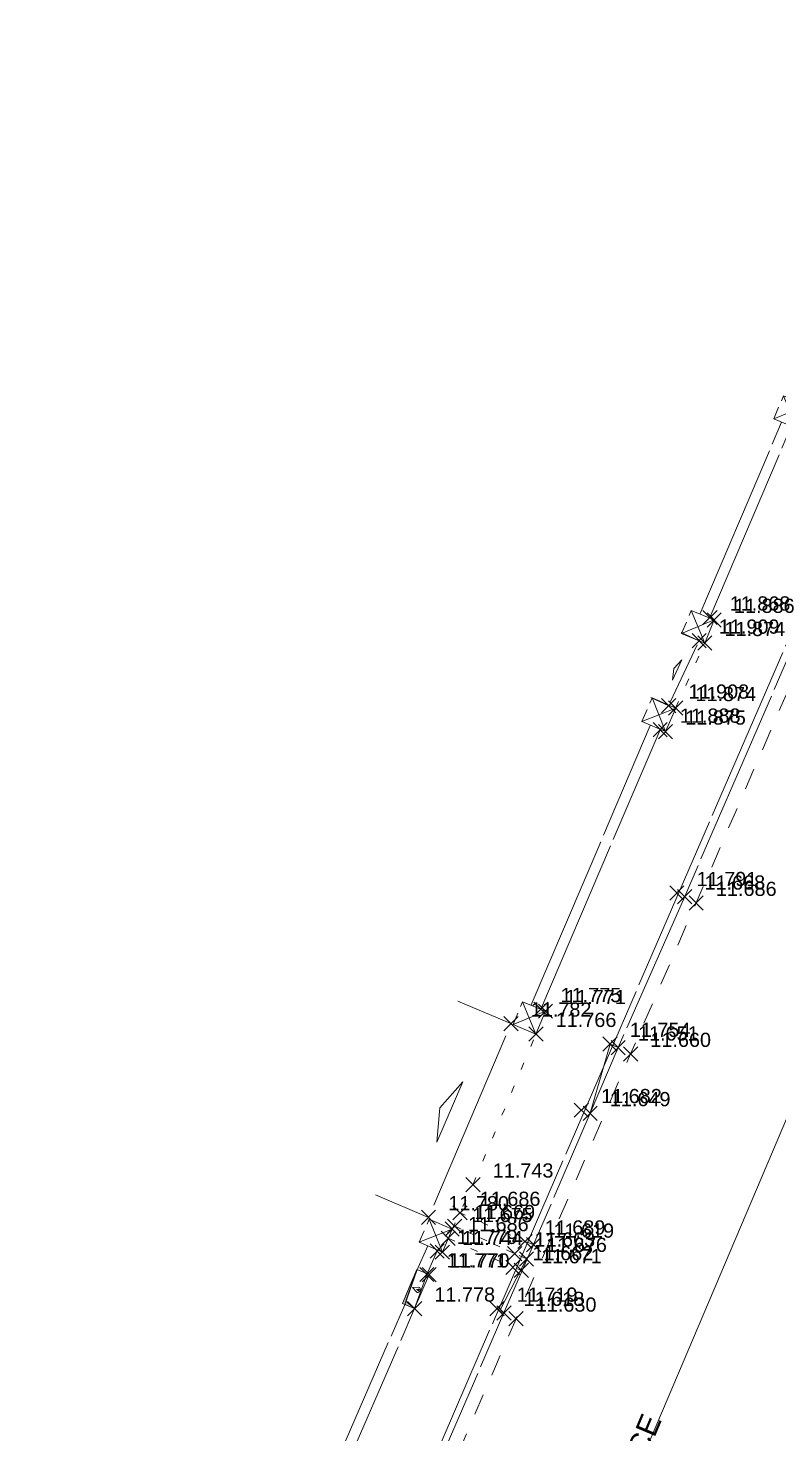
# Model space of a CAD drawing. Header units: metres. Extents: x 1224602 to 1224842, y 7187490 to 7187733.
# Drawn here: x 1224723.59 to 1224734.16, y 7187653.96 to 7187673.76 of the extents above; entities that cross this region are included whole.
import ezdxf
from ezdxf.enums import TextEntityAlignment as Align

# ---------------------------------------------------------------- set-up
doc = ezdxf.new("R2010")
doc.units = ezdxf.units.M
doc.header["$PDMODE"] = 3
doc.header["$PDSIZE"] = 0.1
for name, pattern in [('LL_0822', [2.5, 2.5, 0]), ('LL_0824', [0.35, 0.1, -0.25]), ('LL_0827', [0.2, 0.1, -0.1]), ('LL_0829', [0.6, 0.3, -0.3]), ('SL_1146', [2.5, 2.5, 0]), ('Socle_Continu', [2.5, 2.5, 0]), ('YL_2901', [2.5, 2.5, 0])]:
    doc.linetypes.add(name, pattern=pattern)
for name, color, linetype, lineweight in [('CLOTU_SCS', 212, 'Socle_Continu', 13), ('GAZFL_SCS', 40, 'Socle_Continu', 13), ('HABIL_SCI', 7, 'Socle_Continu', 13), ('SIGTA_SCI', 7, 'Socle_Continu', 13), ('SIGTO_SCI', 255, 'Socle_Continu', 13), ('VOIRI_SCS', 7, 'Socle_Continu', 13)]:
    doc.layers.add(name, color=color, linetype=linetype, lineweight=lineweight)
doc.layers.add('EAUUS_SCT', color=7, linetype='Socle_Continu', lineweight=13, true_color=0x7f3f00)
doc.layers.add('SIGTS_PSS', color=7, linetype='Socle_Continu', lineweight=13, true_color=0x9966cc)
doc.styles.get("Standard").update_dxf_attribs({"font": 'arial.ttf'})
doc.linetypes.add('CL_0181', pattern='A,3,-0.15,0.4,-0.381,["eu",Standard,S=0.254,R=0,X=-0.2,Y=-0.1],-0.381,0.4,-0.15', length=4.862)

# ---------------------------------------------------------------- blocks, each defined once
blk = doc.blocks.new('YP_1521')
at = {"layer": 'SIGTO_SCI', "color": 7, "linetype": 'Socle_Continu'}
blk.add_point((0, 0), dxfattribs=at)
at = {"layer": 'SIGTA_SCI', "linetype": 'Socle_Continu'}
blk.add_attdef('ALT', (0.278, 0.099), '', height=0.2, dxfattribs=at)
at = {"layer": 'SIGTA_SCI', "linetype": 'Socle_Continu', "flags": 9}
blk.add_attdef('CALQUE_ALT', (1.69, -1.18), '', height=0.2, dxfattribs=at)
at = {"layer": 'SIGTO_SCI', "linetype": 'Socle_Continu', "flags": 9}
for tag, p in [('ID', (1.69, 0.105)), ('NATURE', (1.69, -0.216)), ('FAMILLE', (1.69, -0.538)), ('CALQUE', (1.69, -0.859)), ('PCRS', (1.69, -1.823))]:
    blk.add_attdef(tag, p, '', height=0.2, dxfattribs=at)
blk = doc.blocks.new('LP_0841')
at = {"layer": 'VOIRI_SCS', "linetype": 'Socle_Continu', "flags": 128}
blk.add_lwpolyline([(0, 0), (0, 0.5), (1, 0)], dxfattribs=at)
at = {"layer": 'VOIRI_SCS', "linetype": 'Socle_Continu', "flags": 9}
for tag, p in [('ID', (1.428, 0.548)), ('NATURE', (1.428, 0.227)), ('FAMILLE', (1.428, -0.095)), ('CALQUE', (1.428, -0.416)), ('PCRS', (1.428, -0.737))]:
    blk.add_attdef(tag, p, '', height=0.2, dxfattribs=at)
blk = doc.blocks.new('LP_0842')
at = {"layer": 'VOIRI_SCS', "linetype": 'Socle_Continu', "flags": 128}
blk.add_lwpolyline([(1, 0), (1, 0.5), (0, 0)], dxfattribs=at)
at = {"layer": 'VOIRI_SCS', "linetype": 'Socle_Continu', "flags": 9}
for tag, p in [('ID', (1.488, 0.614)), ('NATURE', (1.488, 0.292)), ('FAMILLE', (1.488, -0.029)), ('CALQUE', (1.488, -0.35)), ('PCRS', (1.488, -0.672))]:
    blk.add_attdef(tag, p, '', height=0.2, dxfattribs=at)
blk = doc.blocks.new('JP_0703')
at = {"layer": 'GAZFL_SCS', "linetype": 'Socle_Continu'}
blk.add_hatch(color=256, dxfattribs=at).paths.add_polyline_path([(0, 0), (0, 0.359), (1, 0.359), (0.088, 0.3)])
h = blk.add_hatch(color=256, dxfattribs=at)
edge = h.paths.add_edge_path()
edge.add_line((0.505, 0.179), (0.471, 0.106))
edge.add_line((0.471, 0.106), (0.471, 0.096))
edge.add_ellipse((0.505, 0.099), major_axis=(-0.0336, 0), ratio=0.758629, start_angle=5.446, end_angle=174.554)
edge.add_line((0.538, 0.096), (0.538, 0.106))
edge.add_line((0.538, 0.106), (0.505, 0.179))
at = {"layer": 'GAZFL_SCS', "linetype": 'Socle_Continu', "flags": 128}
blk.add_lwpolyline([(0, 0.359), (0, 0), (1, 0), (1, 0.359)], close=True, dxfattribs=at)
at = {"layer": 'GAZFL_SCS', "linetype": 'Socle_Continu'}
blk.add_lwpolyline([(0, 0), (0, 0.359), (1, 0.359), (0.088, 0.3)], close=True, dxfattribs=at)
blk.add_lwpolyline([(0.578, 0.106), (0.578, 0.124), (0.505, 0.281), (0.432, 0.124), (0.432, 0.106, 0.066358), (0.436, 0.095, 0.1059), (0.452, 0.076, 0.086348), (0.476, 0.064, 0.076263), (0.505, 0.059, 0.076263), (0.534, 0.064, 0.086348), (0.557, 0.076, 0.1059), (0.574, 0.095, 0.066358)], format="xyb", close=True, dxfattribs=at)
at = {"layer": 'GAZFL_SCS', "linetype": 'Socle_Continu', "flags": 9}
for tag, p in [('ID', (1.013, 0.696)), ('NATURE', (1.013, 0.374)), ('FAMILLE', (1.013, 0.053)), ('CALQUE', (1.013, -0.268)), ('PCRS', (1.013, -0.589))]:
    blk.add_attdef(tag, p, '', height=0.2, dxfattribs=at)
blk = doc.blocks.new('SP_1162')
at = {"layer": 'CLOTU_SCS', "linetype": 'Socle_Continu'}
for p, q in [((0, 0), (1, 1)), ((0, 1), (1, 0))]:
    blk.add_line(p, q, dxfattribs=at)
at = {"layer": 'CLOTU_SCS', "linetype": 'Socle_Continu', "flags": 128}
blk.add_lwpolyline([(1, 0), (0, 0), (0, 1), (1, 1)], close=True, dxfattribs=at)
at = {"layer": 'CLOTU_SCS', "linetype": 'Socle_Continu', "flags": 9}
for tag, p in [('NATURE', (1.089, -0.022)), ('ID', (1.089, 0.299)), ('CALQUE', (1.089, -0.665)), ('FAMILLE', (1.089, -0.344)), ('PCRS', (1.089, -0.986))]:
    blk.add_attdef(tag, p, '', height=0.2, dxfattribs=at)
blk = doc.blocks.new('SP_1161')
at = {"layer": 'CLOTU_SCS', "linetype": 'Socle_Continu'}
for p, q in [((0, 0), (0, 0.2745)), ((1, 0.2745), (1, 0)), ((0.5, 0.1545), (0.3438, 0.103)), ((0.6563, 0.103), (0.5, 0.1545)), ((0.3438, 0.103), (0.6563, 0.103)), ((0.0625, 0), (0.9375, 0))]:
    blk.add_line(p, q, dxfattribs=at)
at = {"layer": 'CLOTU_SCS', "linetype": 'Socle_Continu', "flags": 9}
for tag, p in [('ID', (1.3598, 0.3853)), ('NATURE', (1.3598, 0.0641)), ('FAMILLE', (1.3598, -0.2572)), ('CALQUE', (1.3598, -0.5785)), ('PCRS', (1.3598, -0.8998))]:
    blk.add_attdef(tag, p, '', height=0.2, dxfattribs=at)
blk = doc.blocks.new('ZP_1565')
at = {"layer": 'HABIL_SCI', "linetype": 'Socle_Continu'}
blk.add_attdef('TYPE', text='', height=0.3, dxfattribs=at).set_placement((0, 0), align=Align.MIDDLE_CENTER)
at = {"layer": 'HABIL_SCI', "linetype": 'Socle_Continu', "flags": 9}
for tag, p in [('ID', (0.547, -0.599)), ('NATURE', (0.547, -0.92)), ('FAMILLE', (0.547, -1.242)), ('CALQUE', (0.547, -1.563)), ('PCRS', (0.533, -1.833))]:
    blk.add_attdef(tag, p, '', height=0.2, dxfattribs=at)

msp = doc.modelspace()

# ---------------------------------------------------------------- linework, layer by layer
at = {"layer": 'CLOTU_SCS', "linetype": 'SL_1146', "flags": 128}
for points in [[(1224733.05, 7187665.507), (1224734.2, 7187668.208)], [(1224733.189, 7187665.45), (1224733.193, 7187665.458), (1224734.338, 7187668.15)], [(1224730.673, 7187660), (1224732.353, 7187663.936)], [(1224730.811, 7187659.941), (1224732.491, 7187663.877)], [(1224725.555, 7187648.199), (1224727.323, 7187652.158), (1224728.895, 7187655.778), (1224729.067, 7187656.259), (1224729.22, 7187656.606)], [(1224725.692, 7187648.138), (1224727.461, 7187652.097), (1224729.034, 7187655.723), (1224729.206, 7187656.204), (1224729.352, 7187656.535), (1224729.358, 7187656.547)]]:
    msp.add_lwpolyline(points, dxfattribs=at)
at = {"layer": 'EAUUS_SCT', "linetype": 'CL_0181', "flags": 128}
msp.add_lwpolyline([(1224735.705, 7187661.766), (1224719.622, 7187623.902)], dxfattribs=at)
at = {"layer": 'SIGTS_PSS', "linetype": 'YL_2901', "flags": 128}
msp.add_lwpolyline([(1224718.643, 7187594.665), (1224724.194, 7187641.786), (1224743.464, 7187686.347), (1224774.759, 7187705.496), (1224807.6, 7187693.028), (1224838.124, 7187643.847), (1224818.746, 7187610.542), (1224772.174, 7187599.12)], close=True, dxfattribs=at)
at = {"layer": 'VOIRI_SCS', "linetype": 'LL_0829', "flags": 128}
msp.add_lwpolyline([(1224719.567, 7187629.995), (1224719.57, 7187630.138), (1224719.557, 7187630.174), (1224719.588, 7187630.267), (1224719.545, 7187630.324), (1224720.833, 7187633.321), (1224721.222, 7187634.231), (1224722.181, 7187636.487), (1224722.239, 7187636.598), (1224724.439, 7187641.68), (1224725.237, 7187643.541), (1224726.46, 7187646.32), (1224727.566, 7187648.85), (1224730.462, 7187655.581), (1224732.075, 7187659.31), (1224732.999, 7187661.437), (1224737.7, 7187672.316), (1224738.489, 7187674.178), (1224739.407, 7187676.265), (1224740.909, 7187679.752), (1224744.847, 7187688.883), (1224746.288, 7187692.287), (1224746.828, 7187693.388), (1224747.113, 7187693.93), (1224747.415, 7187694.462), (1224747.655, 7187694.851), (1224747.907, 7187695.233), (1224748.171, 7187695.608), (1224748.444, 7187695.977), (1224749.016, 7187696.696), (1224749.616, 7187697.396), (1224750.235, 7187698.081), (1224750.751, 7187698.632), (1224750.866, 7187698.753), (1224751.509, 7187699.41), (1224751.84, 7187699.727), (1224752.181, 7187700.033), (1224752.671, 7187700.431), (1224753.179, 7187700.807), (1224753.701, 7187701.166), (1224753.822, 7187701.246), (1224754.231, 7187701.51), (1224754.769, 7187701.841), (1224755.314, 7187702.161), (1224755.867, 7187702.467), (1224756.427, 7187702.761), (1224756.932, 7187703.011), (1224757.443, 7187703.248), (1224757.961, 7187703.471), (1224758.484, 7187703.677), (1224759.015, 7187703.864), (1224759.552, 7187704.03), (1224759.675, 7187704.064), (1224760.097, 7187704.172), (1224760.647, 7187704.286), (1224761.144, 7187704.364), (1224761.654, 7187704.427), (1224762.647, 7187704.511), (1224769.787, 7187704.917), (1224774.773, 7187705.238), (1224778.3, 7187705.432), (1224780.33, 7187705.612), (1224781.355, 7187705.743), (1224782.557, 7187705.904), (1224783.029, 7187706.049), (1224783.512, 7187706.223, 0.052843), (1224785.935, 7187707.389, 0.067509), (1224788.15, 7187709.214, 0.080459), (1224789.883, 7187711.822, 0.049401), (1224790.869, 7187714.731, 0.061613), (1224791.137, 7187717.269), (1224791.12, 7187718.218), (1224791.032, 7187718.3), (1224790.885, 7187718.283)], format="xyb", dxfattribs=at)
at = {"layer": 'VOIRI_SCS', "linetype": 'LL_0822', "flags": 128}
msp.add_lwpolyline([(1224708.659, 7187607.529, -0.008716), (1224709.544, 7187608.747, 0.038404), (1224710.252, 7187609.856, -0.00666), (1224710.742, 7187610.742, 0.030928), (1224711.633, 7187612.556, -0.003445), (1224711.84, 7187613.044), (1224713.495, 7187616.867), (1224713.898, 7187617.802), (1224714.715, 7187619.67), (1224715.126, 7187620.596), (1224716.749, 7187624.346), (1224718.919, 7187629.362), (1224719.276, 7187630.193), (1224720.648, 7187633.389), (1224721.058, 7187634.314), (1224722.076, 7187636.668), (1224722.268, 7187637.111), (1224724.256, 7187641.759), (1224725.07, 7187643.617), (1224725.481, 7187644.541), (1224726.27, 7187646.385), (1224726.698, 7187647.323), (1224727.373, 7187648.914), (1224730.291, 7187655.662), (1224730.71, 7187656.624), (1224731.505, 7187658.475), (1224731.901, 7187659.4), (1224732.838, 7187661.527), (1224737.534, 7187672.401), (1224737.927, 7187673.325), (1224738.322, 7187674.257), (1224739.227, 7187676.315), (1224740.334, 7187678.891), (1224740.735, 7187679.819), (1224744.681, 7187688.986), (1224746.133, 7187692.369)], format="xyb", dxfattribs=at)
at = {"layer": 'VOIRI_SCS', "linetype": 'LL_0824', "flags": 128}
for points in [[(1224732.71, 7187664.182), (1224733.12, 7187665.098)], [(1224729.563, 7187656.843), (1224729.856, 7187657.47), (1224730.743, 7187659.591)], [(1224730.71, 7187656.624), (1224730.587, 7187656.668), (1224729.673, 7187657.072)], [(1224729.507, 7187656.714), (1224730.417, 7187656.305), (1224730.537, 7187656.262)]]:
    msp.add_lwpolyline(points, dxfattribs=at)
at = {"layer": 'VOIRI_SCS', "linetype": 'LL_0827', "flags": 128}
msp.add_lwpolyline([(1224729.598, 7187656.885), (1224730.443, 7187656.498), (1224730.609, 7187656.423)], dxfattribs=at)

# ---------------------------------------------------------------- block references
at = {"layer": 'CLOTU_SCS', "color": 6, "linetype": 'Socle_Continu'}
for p, xscale, yscale, rotation in [((1224734.415, 7187668.121), 0.3522040553580028, 0.3522040553580028, 67.07316060167726), ((1224733.12, 7187665.098), 0.3520653177139709, 0.3520653177139709, 67.74367786866841), ((1224732.566, 7187663.85), 0.3618020578064488, 0.3618020578064488, 66.44476964839303), ((1224730.743, 7187659.591), 0.3482467561451899, 0.3482467561451899, 67.46389162712806), ((1224729.424, 7187656.519), 0.3525516964000791, 0.3525516964000791, 66.89684014940507)]:
    msp.add_blockref('SP_1162', p, dxfattribs=dict(at, xscale=xscale, yscale=yscale, rotation=rotation))
at = {"layer": 'CLOTU_SCS', "linetype": 'Socle_Continu'}
for p, xscale, yscale, rotation in [((1224732.612, 7187664.216), 1.009987029202287, 1.009987029202287, 64.9201020055239), ((1224729.23, 7187657.008), 2.965501932634147, 2.965501932634147, 66.95282700365952)]:
    msp.add_blockref('SP_1161', p, dxfattribs=dict(at, xscale=xscale, yscale=yscale, rotation=rotation))
at = {"layer": 'GAZFL_SCS', "linetype": 'Socle_Continu', "xscale": 0.5197783196596092, "yscale": 0.5197783196596092, "rotation": 66.90722939506023}
msp.add_blockref('JP_0703', (1224729.034, 7187655.723), dxfattribs=at)
at = {"layer": 'HABIL_SCI', "linetype": 'Socle_Continu', "rotation": 67.19118217492905}
msp.add_blockref('ZP_1565', (1224733.382, 7187656.595), dxfattribs=at).add_auto_attribs({'TYPE': 'RUE                                                   RESIDENCE                                                   DES                                                   AJONCS'})
at = {"layer": 'SIGTO_SCI', "linetype": 'Socle_Continu'}
ref = msp.add_blockref('YP_1521', (1224733.193, 7187665.458), dxfattribs=at)
ref.add_attrib('ALT', '11.868', (1224733.471, 7187665.556), dxfattribs={"layer": 'SIGTA_SCI', "linetype": 'Socle_Continu', "height": 0.2})
ref = msp.add_blockref('YP_1521', (1224733.253, 7187665.424), dxfattribs=at)
ref.add_attrib('ALT', '11.886', (1224733.531, 7187665.523), dxfattribs={"layer": 'SIGTA_SCI', "linetype": 'Socle_Continu', "height": 0.2})
ref = msp.add_blockref('YP_1521', (1224733.041, 7187665.131), dxfattribs=at)
ref.add_attrib('ALT', '11.909', (1224733.318, 7187665.23), dxfattribs={"layer": 'SIGTA_SCI', "linetype": 'Socle_Continu', "height": 0.2})
ref = msp.add_blockref('YP_1521', (1224733.12, 7187665.098), dxfattribs=at)
ref.add_attrib('ALT', '11.874', (1224733.397, 7187665.197), dxfattribs={"layer": 'SIGTA_SCI', "linetype": 'Socle_Continu', "height": 0.2})
ref = msp.add_blockref('YP_1521', (1224732.612, 7187664.216), dxfattribs=at)
ref.add_attrib('ALT', '11.908', (1224732.89, 7187664.315), dxfattribs={"layer": 'SIGTA_SCI', "linetype": 'Socle_Continu', "height": 0.2})
ref = msp.add_blockref('YP_1521', (1224732.71, 7187664.182), dxfattribs=at)
ref.add_attrib('ALT', '11.874', (1224732.988, 7187664.28), dxfattribs={"layer": 'SIGTA_SCI', "linetype": 'Socle_Continu', "height": 0.2})
ref = msp.add_blockref('YP_1521', (1224732.491, 7187663.877), dxfattribs=at)
ref.add_attrib('ALT', '11.888', (1224732.769, 7187663.976), dxfattribs={"layer": 'SIGTA_SCI', "linetype": 'Socle_Continu', "height": 0.2})
ref = msp.add_blockref('YP_1521', (1224732.566, 7187663.85), dxfattribs=at)
ref.add_attrib('ALT', '11.875', (1224732.844, 7187663.949), dxfattribs={"layer": 'SIGTA_SCI', "linetype": 'Socle_Continu', "height": 0.2})
ref = msp.add_blockref('YP_1521', (1224732.727, 7187661.576), dxfattribs=at)
ref.add_attrib('ALT', '11.791', (1224733.005, 7187661.675), dxfattribs={"layer": 'SIGTA_SCI', "linetype": 'Socle_Continu', "height": 0.2})
ref = msp.add_blockref('YP_1521', (1224732.838, 7187661.527), dxfattribs=at)
ref.add_attrib('ALT', '11.668', (1224733.116, 7187661.625), dxfattribs={"layer": 'SIGTA_SCI', "linetype": 'Socle_Continu', "height": 0.2})
ref = msp.add_blockref('YP_1521', (1224732.999, 7187661.437), dxfattribs=at)
ref.add_attrib('ALT', '11.686', (1224733.277, 7187661.536), dxfattribs={"layer": 'SIGTA_SCI', "linetype": 'Socle_Continu', "height": 0.2})
ref = msp.add_blockref('YP_1521', (1224730.811, 7187659.941), dxfattribs=at)
ref.add_attrib('ALT', '11.775', (1224731.089, 7187660.04), dxfattribs={"layer": 'SIGTA_SCI', "linetype": 'Socle_Continu', "height": 0.2})
ref = msp.add_blockref('YP_1521', (1224730.876, 7187659.913), dxfattribs=at)
ref.add_attrib('ALT', '11.771', (1224731.154, 7187660.012), dxfattribs={"layer": 'SIGTA_SCI', "linetype": 'Socle_Continu', "height": 0.2})
ref = msp.add_blockref('YP_1521', (1224730.391, 7187659.737), dxfattribs=at)
ref.add_attrib('ALT', '11.782', (1224730.669, 7187659.836), dxfattribs={"layer": 'SIGTA_SCI', "linetype": 'Socle_Continu', "height": 0.2})
ref = msp.add_blockref('YP_1521', (1224730.743, 7187659.591), dxfattribs=at)
ref.add_attrib('ALT', '11.766', (1224731.021, 7187659.69), dxfattribs={"layer": 'SIGTA_SCI', "linetype": 'Socle_Continu', "height": 0.2})
ref = msp.add_blockref('YP_1521', (1224731.786, 7187659.451), dxfattribs=at)
ref.add_attrib('ALT', '11.754', (1224732.064, 7187659.55), dxfattribs={"layer": 'SIGTA_SCI', "linetype": 'Socle_Continu', "height": 0.2})
ref = msp.add_blockref('YP_1521', (1224731.901, 7187659.4), dxfattribs=at)
ref.add_attrib('ALT', '11.651', (1224732.179, 7187659.499), dxfattribs={"layer": 'SIGTA_SCI', "linetype": 'Socle_Continu', "height": 0.2})
ref = msp.add_blockref('YP_1521', (1224732.075, 7187659.31), dxfattribs=at)
ref.add_attrib('ALT', '11.660', (1224732.353, 7187659.409), dxfattribs={"layer": 'SIGTA_SCI', "linetype": 'Socle_Continu', "height": 0.2})
ref = msp.add_blockref('YP_1521', (1224731.382, 7187658.518), dxfattribs=at)
ref.add_attrib('ALT', '11.682', (1224731.66, 7187658.617), dxfattribs={"layer": 'SIGTA_SCI', "linetype": 'Socle_Continu', "height": 0.2})
ref = msp.add_blockref('YP_1521', (1224731.505, 7187658.475), dxfattribs=at)
ref.add_attrib('ALT', '11.649', (1224731.783, 7187658.574), dxfattribs={"layer": 'SIGTA_SCI', "linetype": 'Socle_Continu', "height": 0.2})
ref = msp.add_blockref('YP_1521', (1224729.856, 7187657.47), dxfattribs=at)
ref.add_attrib('ALT', '11.743', (1224730.134, 7187657.569), dxfattribs={"layer": 'SIGTA_SCI', "linetype": 'Socle_Continu', "height": 0.2})
ref = msp.add_blockref('YP_1521', (1224729.673, 7187657.072), dxfattribs=at)
ref.add_attrib('ALT', '11.686', (1224729.951, 7187657.17), dxfattribs={"layer": 'SIGTA_SCI', "linetype": 'Socle_Continu', "height": 0.2})
ref = msp.add_blockref('YP_1521', (1224729.23, 7187657.008), dxfattribs=at)
ref.add_attrib('ALT', '11.780', (1224729.508, 7187657.107), dxfattribs={"layer": 'SIGTA_SCI', "linetype": 'Socle_Continu', "height": 0.2})
ref = msp.add_blockref('YP_1521', (1224729.563, 7187656.843), dxfattribs=at)
ref.add_attrib('ALT', '11.675', (1224729.841, 7187656.942), dxfattribs={"layer": 'SIGTA_SCI', "linetype": 'Socle_Continu', "height": 0.2})
ref = msp.add_blockref('YP_1521', (1224729.598, 7187656.885), dxfattribs=at)
ref.add_attrib('ALT', '11.669', (1224729.876, 7187656.983), dxfattribs={"layer": 'SIGTA_SCI', "linetype": 'Socle_Continu', "height": 0.2})
ref = msp.add_blockref('YP_1521', (1224729.507, 7187656.714), dxfattribs=at)
ref.add_attrib('ALT', '11.686', (1224729.785, 7187656.813), dxfattribs={"layer": 'SIGTA_SCI', "linetype": 'Socle_Continu', "height": 0.2})
ref = msp.add_blockref('YP_1521', (1224730.587, 7187656.668), dxfattribs=at)
ref.add_attrib('ALT', '11.689', (1224730.865, 7187656.766), dxfattribs={"layer": 'SIGTA_SCI', "linetype": 'Socle_Continu', "height": 0.2})
ref = msp.add_blockref('YP_1521', (1224730.71, 7187656.624), dxfattribs=at)
ref.add_attrib('ALT', '11.619', (1224730.988, 7187656.722), dxfattribs={"layer": 'SIGTA_SCI', "linetype": 'Socle_Continu', "height": 0.2})
ref = msp.add_blockref('YP_1521', (1224729.352, 7187656.535), dxfattribs=at)
ref.add_attrib('ALT', '11.779', (1224729.63, 7187656.633), dxfattribs={"layer": 'SIGTA_SCI', "linetype": 'Socle_Continu', "height": 0.2})
ref = msp.add_blockref('YP_1521', (1224729.424, 7187656.519), dxfattribs=at)
ref.add_attrib('ALT', '11.744', (1224729.702, 7187656.618), dxfattribs={"layer": 'SIGTA_SCI', "linetype": 'Socle_Continu', "height": 0.2})
ref = msp.add_blockref('YP_1521', (1224730.443, 7187656.498), dxfattribs=at)
ref.add_attrib('ALT', '11.663', (1224730.721, 7187656.597), dxfattribs={"layer": 'SIGTA_SCI', "linetype": 'Socle_Continu', "height": 0.2})
ref = msp.add_blockref('YP_1521', (1224730.609, 7187656.423), dxfattribs=at)
ref.add_attrib('ALT', '11.676', (1224730.887, 7187656.522), dxfattribs={"layer": 'SIGTA_SCI', "linetype": 'Socle_Continu', "height": 0.2})
ref = msp.add_blockref('YP_1521', (1224730.417, 7187656.305), dxfattribs=at)
ref.add_attrib('ALT', '11.662', (1224730.695, 7187656.404), dxfattribs={"layer": 'SIGTA_SCI', "linetype": 'Socle_Continu', "height": 0.2})
ref = msp.add_blockref('YP_1521', (1224730.537, 7187656.262), dxfattribs=at)
ref.add_attrib('ALT', '11.671', (1224730.815, 7187656.361), dxfattribs={"layer": 'SIGTA_SCI', "linetype": 'Socle_Continu', "height": 0.2})
ref = msp.add_blockref('YP_1521', (1224729.206, 7187656.204), dxfattribs=at)
ref.add_attrib('ALT', '11.771', (1224729.484, 7187656.303), dxfattribs={"layer": 'SIGTA_SCI', "linetype": 'Socle_Continu', "height": 0.2})
ref = msp.add_blockref('YP_1521', (1224729.238, 7187656.201), dxfattribs=at)
ref.add_attrib('ALT', '11.770', (1224729.516, 7187656.3), dxfattribs={"layer": 'SIGTA_SCI', "linetype": 'Socle_Continu', "height": 0.2})
ref = msp.add_blockref('YP_1521', (1224729.034, 7187655.723), dxfattribs=at)
ref.add_attrib('ALT', '11.778', (1224729.312, 7187655.822), dxfattribs={"layer": 'SIGTA_SCI', "linetype": 'Socle_Continu', "height": 0.2})
ref = msp.add_blockref('YP_1521', (1224730.194, 7187655.721), dxfattribs=at)
ref.add_attrib('ALT', '11.719', (1224730.472, 7187655.82), dxfattribs={"layer": 'SIGTA_SCI', "linetype": 'Socle_Continu', "height": 0.2})
ref = msp.add_blockref('YP_1521', (1224730.291, 7187655.662), dxfattribs=at)
ref.add_attrib('ALT', '11.618', (1224730.569, 7187655.761), dxfattribs={"layer": 'SIGTA_SCI', "linetype": 'Socle_Continu', "height": 0.2})
ref = msp.add_blockref('YP_1521', (1224730.462, 7187655.581), dxfattribs=at)
ref.add_attrib('ALT', '11.630', (1224730.74, 7187655.68), dxfattribs={"layer": 'SIGTA_SCI', "linetype": 'Socle_Continu', "height": 0.2})
at = {"layer": 'VOIRI_SCS', "linetype": 'Socle_Continu', "xscale": 1.006, "yscale": 0.2508985371521018, "zscale": 2.000000003436903, "rotation": 66.81901429584839}
msp.add_blockref('LP_0842', (1224731.505, 7187658.475), dxfattribs=at)
at = {"layer": 'VOIRI_SCS', "linetype": 'Socle_Continu', "xscale": 1.048951664370491, "yscale": 0.1301827700761023, "rotation": 66.44927314755074}
msp.add_blockref('LP_0841', (1224730.291, 7187655.662), dxfattribs=at)

doc.saveas('drawing.dxf')
